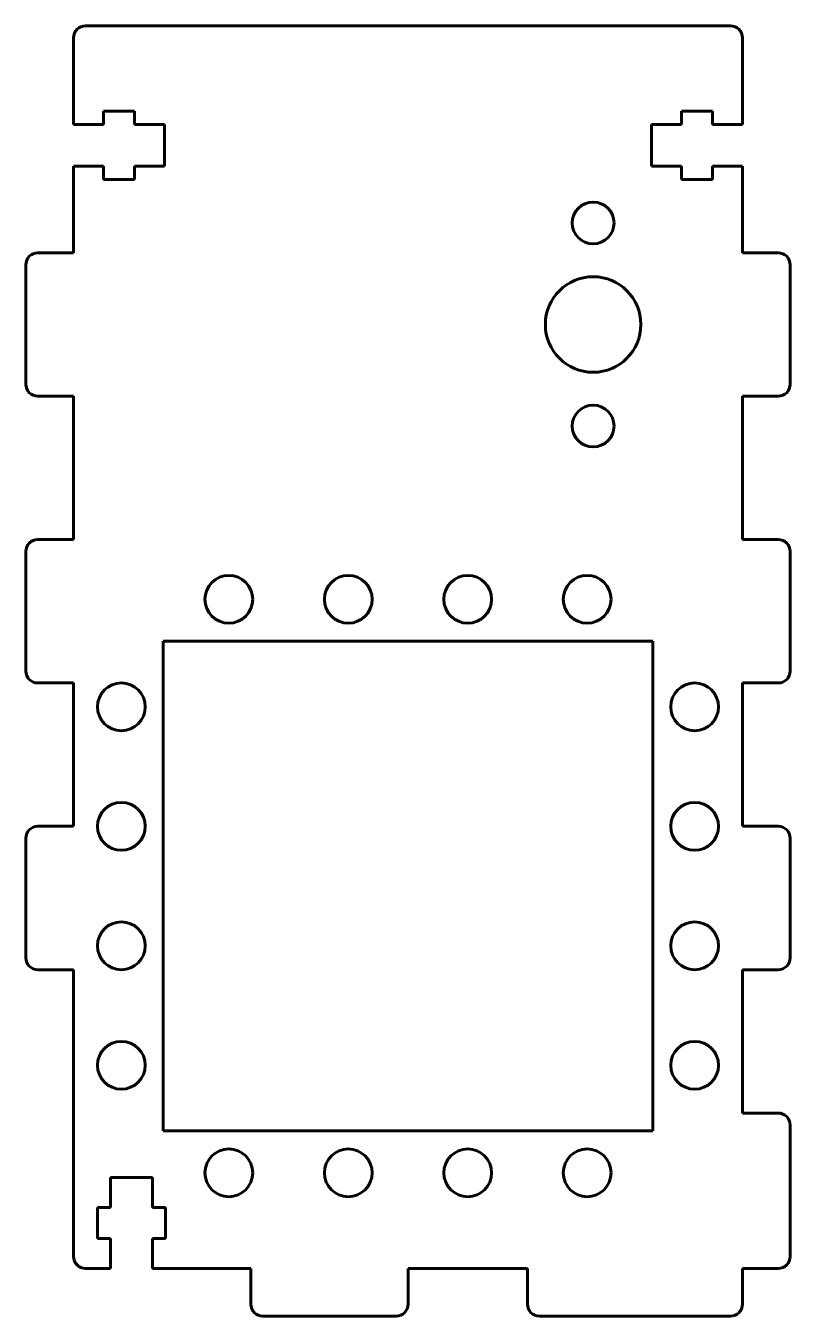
# Model space of a CAD drawing. Header units: millimetres. Extents: x -32 to 32, y -54 to 54.
import ezdxf

# ---------------------------------------------------------------- set-up
doc = ezdxf.new("R2010")
doc.units = ezdxf.units.MM
doc.linetypes.add('K5LT_BASIC', pattern=[0])
doc.layers.add('Системный слой', color=7, linetype='Continuous')

msp = doc.modelspace()

# ---------------------------------------------------------------- linework, layer by layer
at = {"layer": 'Системный слой', "color": 150, "linetype": 'K5LT_BASIC', "lineweight": 60, "true_color": 0x0080ff}
for p, q in [((27, 54), (-27, 54)), ((-28, 53), (-28, 45.75)), ((28, 45.75), (28, 53)), ((-25.5, 46.85), (-22.9, 46.85)), ((-25.5, 45.75), (-25.5, 46.85)), ((-22.9, 46.85), (-22.9, 45.75)), ((22.9, 46.85), (25.5, 46.85)), ((22.9, 45.75), (22.9, 46.85)), ((25.5, 46.85), (25.5, 45.75)), ((-28, 45.75), (-25.5, 45.75)), ((-22.9, 45.75), (-20.4, 45.75)), ((-20.4, 45.75), (-20.4, 42.25)), ((20.4, 45.75), (22.9, 45.75)), ((20.4, 42.25), (20.4, 45.75)), ((25.5, 45.75), (28, 45.75)), ((-28, 42.25), (-28, 35)), ((-25.5, 42.25), (-28, 42.25)), ((-25.5, 41.15), (-25.5, 42.25)), ((-20.4, 42.25), (-22.9, 42.25)), ((-22.9, 42.25), (-22.9, 41.15)), ((22.9, 42.25), (20.4, 42.25)), ((22.9, 41.15), (22.9, 42.25)), ((28, 42.25), (25.5, 42.25)), ((25.5, 42.25), (25.5, 41.15)), ((28, 35), (28, 42.25)), ((-22.9, 41.15), (-25.5, 41.15)), ((25.5, 41.15), (22.9, 41.15)), ((-28, 35), (-31, 35)), ((31, 35), (28, 35)), ((-32, 34), (-32, 24)), ((32, 24), (32, 34)), ((-31, 23), (-28, 23)), ((-28, 23), (-28, 11)), ((28, 11), (28, 23)), ((28, 23), (31, 23)), ((-28, 11), (-31, 11)), ((31, 11), (28, 11)), ((-32, 10), (-32, 0)), ((32, 0), (32, 10)), ((20.5, 2.5), (-20.5, 2.5)), ((-20.5, 2.5), (-20.5, -38.5)), ((20.5, -38.5), (20.5, 2.5)), ((-31, -1), (-28, -1)), ((-28, -1), (-28, -13)), ((28, -1), (31, -1)), ((28, -13), (28, -1)), ((-32, -14), (-32, -24)), ((-28, -13), (-31, -13)), ((31, -13), (28, -13)), ((32, -24), (32, -14)), ((-31, -25), (-28, -25)), ((-28, -25), (-28, -49)), ((28, -37), (28, -25)), ((28, -25), (31, -25)), ((31, -37), (28, -37)), ((-20.5, -38.5), (20.5, -38.5)), ((32, -49), (32, -38)), ((-24.9, -44.9), (-24.9, -42.4)), ((-24.9, -42.4), (-21.4, -42.4)), ((-21.4, -42.4), (-21.4, -44.9)), ((-26, -44.9), (-24.9, -44.9)), ((-26, -47.5), (-26, -44.9)), ((-21.4, -44.9), (-20.3, -44.9)), ((-20.3, -44.9), (-20.3, -47.5)), ((-24.9, -47.5), (-26, -47.5)), ((-24.9, -50), (-24.9, -47.5)), ((-21.4, -47.5), (-21.4, -50)), ((-20.3, -47.5), (-21.4, -47.5)), ((-27, -50), (-24.9, -50)), ((-21.4, -50), (-13.15, -50)), ((-13.15, -50), (-13.15, -53)), ((0, -53), (0, -50)), ((0, -50), (10, -50)), ((10, -50), (10, -53)), ((28, -53), (28, -50)), ((28, -50), (31, -50)), ((-12.15, -54), (-1, -54)), ((11, -54), (27, -54))]:
    msp.add_line(p, q, dxfattribs=at)
for centre, radius in [((15.5, 37.5), 1.75), ((15.5, 29), 4), ((15.5, 20.5), 1.75), ((-15, 6), 2), ((-5, 6), 2), ((5, 6), 2), ((15, 6), 2), ((-24, -3), 2), ((24, -3), 2), ((-24, -13), 2), ((24, -13), 2), ((-24, -23), 2), ((24, -23), 2), ((-24, -33), 2), ((24, -33), 2), ((-15, -42), 2), ((-5, -42), 2), ((5, -42), 2), ((15, -42), 2)]:
    msp.add_circle(centre, radius, dxfattribs=at)
for centre, start, end in [((-27, 53), 90, 180), ((27, 53), 0, 90), ((-31, 34), 90, 180), ((31, 34), 0, 90), ((-31, 24), 180, 270), ((31, 24), 270, 0), ((-31, 10), 90, 180), ((31, 10), 0, 90), ((-31, 0), 180, 270), ((31, 0), 270, 0), ((-31, -14), 90, 180), ((31, -14), 0, 90), ((-31, -24), 180, 270), ((31, -24), 270, 0), ((31, -38), 0, 90), ((-27, -49), 180, 270), ((31, -49), 270, 0), ((-12.15, -53), 180, 270), ((-1, -53), 270, 0), ((11, -53), 180, 270), ((27, -53), 270, 0)]:
    msp.add_arc(centre, 1, start, end, dxfattribs=at)

doc.saveas('drawing.dxf')
